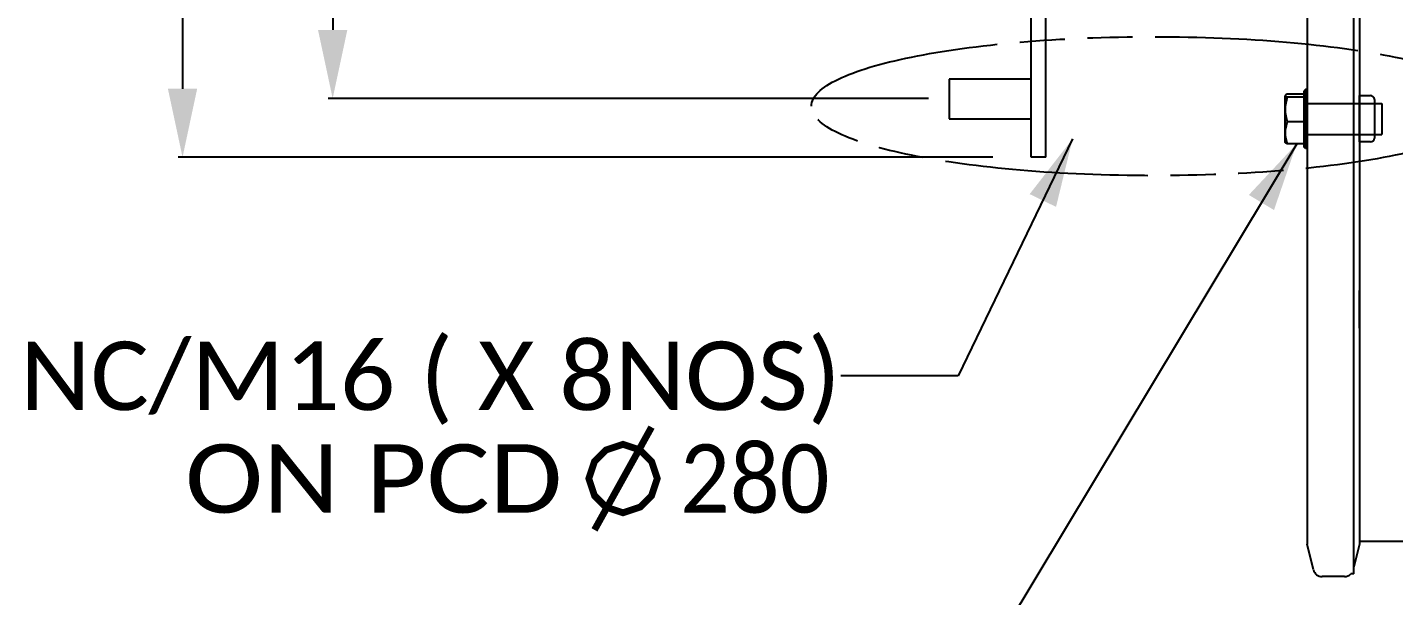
# Model space of a CAD drawing. Header units: millimetres. Extents: x 374 to 5899, y -2909 to 2000.
# Drawn here: x 1406.6 to 1872.4, y 1252.2 to 1445.8 of the extents above; entities that cross this region are included whole.
import ezdxf
from ezdxf.enums import TextEntityAlignment as Align

# ---------------------------------------------------------------- set-up
doc = ezdxf.new("R2010")
doc.units = ezdxf.units.MM
doc.header["$LTSCALE"] = 154
doc.header["$PDMODE"] = 3
doc.header["$PDSIZE"] = 8
doc.linetypes.add('PHANTOM', pattern=[0.8, 0.45, -0.05, 0.1, -0.05, 0.1, -0.05])
doc.layers.get('0').update_dxf_attribs({"linetype": 'CONTINUOUS'})
doc.layers.get('Defpoints').update_dxf_attribs({"linetype": 'CONTINUOUS'})
for name, color, linetype in [('00_BUW_DATUM', 7, 'CONTINUOUS'), ('02___PRT_ALL_AXES', 7, 'CONTINUOUS'), ('DEFAULT_3', 7, 'PHANTOM')]:
    doc.layers.add(name, color=color, linetype=linetype)
doc.styles.get("Standard").update_dxf_attribs({"font": 'calibri.ttf'})
doc.dimstyles.new('DIMSTYLE_1', dxfattribs={"dimtxt": 23.333333, "dimasz": 23.333333, "dimexe": 1.5, "dimexo": 1, "dimgap": 0.875, "dimtad": 1, "dimdsep": 46, "dimtxsty": 'Standard', "dimblk": '_FILLED', "dimblk1": '_FILLED', "dimblk2": '_FILLED', "dimcen": 0.09, "dimazin": 2, "dimtp": 0.01, "dimtm": 0.01, "dimtfac": 1, "dimtofl": 0, "dimtmove": 0, "dimatfit": 3, "dimldrblk": '_FILLED', "dimfxl": 1, "dimtolj": 1, "dimarcsym": 0})
doc.dimstyles.get("Standard").update_dxf_attribs({"dimtxt": 23.333333, "dimasz": 23.333333, "dimexe": 1.5, "dimexo": 1, "dimtad": 1, "dimdsep": 46, "dimtxsty": 'Standard', "dimblk": '_FILLED', "dimblk1": '_FILLED', "dimblk2": '_FILLED', "dimcen": 0.09, "dimazin": 2, "dimtol": 1, "dimtp": 0.01, "dimtm": 0.01, "dimtfac": 1, "dimtofl": 0, "dimtmove": 0, "dimatfit": 3, "dimldrblk": '_FILLED', "dimfxl": 1, "dimtolj": 1, "dimarcsym": 0})

# ---------------------------------------------------------------- blocks, each defined once
blk = doc.blocks.new('_FILLED')
at = {"color": 0, "linetype": 'ByBlock'}
blk.add_solid([(0, 0), (-1, 0.214), (-1, -0.214)], dxfattribs=at)
blk = doc.blocks.new('*D1')
at = {"color": 0, "linetype": 'Continuous', "lineweight": -2}
for p, q in [((1735.47, 1721.59), (1458.02, 1721.59)), ((1459.52, 1698.26), (1459.52, 1424.92)), ((1735.8, 1401.59), (1458.02, 1401.59))]:
    blk.add_line(p, q, dxfattribs=at)
at = {"layer": 'Defpoints', "color": 0}
for p in [(1736.47, 1721.59), (1459.52, 1401.59), (1736.8, 1401.59)]:
    blk.add_point(p, dxfattribs=at)
at = {"color": 0, "linetype": 'ByBlock', "lineweight": -2, "xscale": 23.3333333333, "yscale": 23.3333333333, "zscale": 23.3333333333}
for p, rotation in [((1459.52, 1721.59), 90), ((1459.52, 1401.59), 270)]:
    blk.add_blockref('_FILLED', p, dxfattribs=dict(at, rotation=rotation))
at = {"color": 0, "insert": (1427.54, 1577.15), "char_height": 23.333, "attachment_point": 2, "rotation": 90, "line_spacing_factor": 0.9}
blk.add_mtext('\\A1;%%c320', dxfattribs=at)
blk = doc.blocks.new('*D34')
at = {"color": 0, "linetype": 'Continuous', "lineweight": -2}
for p, q in [((1713.8, 1701.59), (1509.2, 1701.59)), ((1510.7, 1678.26), (1510.7, 1444.92)), ((1713.8, 1421.59), (1509.2, 1421.59))]:
    blk.add_line(p, q, dxfattribs=at)
at = {"layer": 'Defpoints', "color": 0}
for p in [(1714.8, 1701.59), (1510.7, 1421.59), (1714.8, 1421.59)]:
    blk.add_point(p, dxfattribs=at)
at = {"color": 0, "linetype": 'ByBlock', "lineweight": -2, "xscale": 23.3333333333, "yscale": 23.3333333333, "zscale": 23.3333333333}
for p, rotation in [((1510.7, 1701.59), 90), ((1510.7, 1421.59), 270)]:
    blk.add_blockref('_FILLED', p, dxfattribs=dict(at, rotation=rotation))
at = {"color": 0, "insert": (1478.71, 1582.28), "char_height": 23.333, "attachment_point": 2, "rotation": 90, "line_spacing_factor": 0.9}
blk.add_mtext('\\A1;%%c280', dxfattribs=at)

msp = doc.modelspace()

# ---------------------------------------------------------------- linework, layer by layer
at = {"linetype": 'Continuous'}
for p, q in [((1748.799, 1406.73), (1748.799, 1656.585)), ((1842.845, 1600.288), (1842.845, 1269.723)), ((1860.753, 1600.288), (1860.753, 1269.723)), ((1720.885, 1428.13), (1720.885, 1414.627)), ((1748.799, 1428.13), (1720.885, 1428.13)), ((1842.299, 1424.59), (1841.799, 1424.09)), ((1841.799, 1424.09), (1841.799, 1405.09)), ((1842.299, 1424.59), (1842.299, 1404.59)), ((1860.753, 1406.778), (1860.753, 1422.59)), ((1860.753, 1422.59), (1864.466, 1422.59)), ((1865.799, 1421.257), (1865.799, 1408.112)), ((1842.799, 1419.84), (1868.299, 1419.864)), ((1868.299, 1419.864), (1868.299, 1409.34)), ((1720.885, 1414.627), (1748.799, 1414.627)), ((1842.799, 1409.34), (1868.299, 1409.34)), ((1864.466, 1406.778), (1860.753, 1406.778)), ((1842.299, 1404.59), (1841.799, 1405.09)), ((1860.753, 1343.3), (1860.753, 1356.158))]:
    msp.add_line(p, q, dxfattribs=at)
msp.add_line((1860.753, 1554.785), (1860.753, 1407.285))
at = {"linetype": 'Continuous', "const_width": 2.333}
for points in [[(1599.954, 1274.591), (1619.398, 1309.591)], [(1598.009, 1292.091), (1599.954, 1297.924), (1603.843, 1301.813), (1609.676, 1303.757), (1615.509, 1301.813), (1619.398, 1297.924), (1621.343, 1292.091), (1619.398, 1286.257), (1615.509, 1282.368), (1609.676, 1280.424), (1603.843, 1282.368), (1599.954, 1286.257), (1598.009, 1292.091)]]:
    msp.add_lwpolyline(points, dxfattribs=at)
at = {"linetype": 'Continuous'}
for centre, start, end in [((1864.466, 1421.257), 0, 90), ((1864.466, 1408.112), 270, 0)]:
    msp.add_arc(centre, 1.333, start, end, dxfattribs=at)
at = {"layer": '00_BUW_DATUM', "linetype": 'Continuous'}
for p, q in [((1835.426, 1422.637), (1835.399, 1422.544)), ((1835.399, 1406.59), (1835.399, 1422.59)), ((1841.799, 1423.041), (1836.114, 1423.041)), ((1841.799, 1422.047), (1836.114, 1422.047)), ((1842.845, 1424.59), (1842.299, 1424.59)), ((1841.799, 1413.596), (1836.114, 1413.596)), ((1835.399, 1406.59), (1835.426, 1406.544)), ((1841.799, 1406.14), (1836.114, 1406.14)), ((1842.845, 1404.59), (1842.299, 1404.59))]:
    msp.add_line(p, q, dxfattribs=at)
for points, knots in [([(1835.399, 1422.544), (1835.399, 1422.438), (1835.578, 1422.288), (1835.832, 1422.158), (1836.014, 1422.084), (1836.114, 1422.047)], [0, 0, 0, 0, 0.3540021, 0.6425833, 1, 1, 1, 1]), ([(1836.114, 1422.047), (1835.898, 1421.362), (1835.536, 1419.971), (1835.399, 1418.536), (1835.399, 1417.821)], [0, 0, 0, 0, 0.5011339, 1, 1, 1, 1]), ([(1836.114, 1423.041), (1835.961, 1422.984), (1835.752, 1422.899), (1835.525, 1422.754), (1835.449, 1422.677), (1835.426, 1422.637)], [0, 0, 0, 0, 0.6065752, 0.8305968, 1, 1, 1, 1]), ([(1835.399, 1417.821), (1835.399, 1417.107), (1835.536, 1415.672), (1835.898, 1414.281), (1836.114, 1413.596)], [0, 0, 0, 0, 0.4988575, 1, 1, 1, 1]), ([(1836.114, 1413.596), (1835.899, 1412.995), (1835.538, 1411.772), (1835.399, 1410.499), (1835.399, 1409.868)], [0, 0, 0, 0, 0.5029179, 1, 1, 1, 1]), ([(1835.399, 1409.868), (1835.399, 1409.237), (1835.538, 1407.964), (1835.899, 1406.741), (1836.114, 1406.14)], [0, 0, 0, 0, 0.4970736, 1, 1, 1, 1]), ([(1836.114, 1406.14), (1835.961, 1406.197), (1835.752, 1406.282), (1835.525, 1406.427), (1835.449, 1406.504), (1835.426, 1406.544)], [0, 0, 0, 0, 0.6065752, 0.8305968, 1, 1, 1, 1])]:
    msp.add_open_spline(points, degree=3, knots=knots, dxfattribs=at)
at = {"layer": '02___PRT_ALL_AXES', "linetype": 'Continuous'}
for p, q in [((1748.799, 1401.59), (1748.799, 1721.59)), ((1753.799, 1401.59), (1753.799, 1721.59)), ((1858.799, 1259.59), (1858.799, 1601.82)), ((1753.799, 1401.59), (1748.799, 1401.59)), ((1845.059, 1260.956), (1842.845, 1269.723)), ((1860.753, 1269.723), (1858.799, 1261.984)), ((2110.799, 1270.59), (1860.753, 1270.59)), ((1855.631, 1258.69), (1847.967, 1258.69)), ((1858.799, 1259.59), (1857.764, 1259.59))]:
    msp.add_line(p, q, dxfattribs=at)
for centre, start, end in [((1847.967, 1261.69), 194.17234, 270), ((1855.631, 1261.69), 270, 315.44302)]:
    msp.add_arc(centre, 3, start, end, dxfattribs=at)
at = {"layer": 'DEFAULT_3', "linetype": 'PHANTOM'}
msp.add_ellipse((1790.459, 1418.961), major_axis=(-116.54, 0), ratio=0.2032086, dxfattribs=at)

# ---------------------------------------------------------------- texts
at = {"linetype": 'Continuous'}
for s, height, width, p, p2 in [('5/8"-11 UNC/M16 ( X 8NOS)', 23.33333, 1.013348, (1255.59, 1315.424), (1683.943, 1315.424)), ('280', 23.3333, 0.911286, (1629.12, 1280.424), (1680.054, 1280.424)), ('ON PCD ', 23.3333, 1.093311, (1460.37, 1280.424), (1598.009, 1280.424))]:
    msp.add_text(s, height=height, dxfattribs=dict(at, width=width)).set_placement(p, p2, align=Align.FIT)

# ---------------------------------------------------------------- dimensions: what is measured, and where the dimension line sits
for base, p1, p2, picture, middle in [((1459.523, 1401.59), (1736.472, 1721.59), (1736.803, 1401.59), '*D1', (1459.523, 1577.146)), ((1510.696, 1421.59), (1714.799, 1701.59), (1714.799, 1421.59), '*D34', (1510.696, 1582.275))]:
    dim = msp.add_linear_dim(base=base, p1=p1, p2=p2, angle=270, text='%%c<>', dimstyle='DIMSTYLE_1', dxfattribs=at)
    dim.commit()
    dim.dimension.update_dxf_attribs({"geometry": picture, "text_midpoint": middle, "dimtype": 160})

# ---------------------------------------------------------------- leaders
for points in [[(1762.947, 1407.839), (1723.943, 1327.091), (1683.943, 1327.091)], [(1839.336, 1406.14), (1721.357, 1210.065), (1681.357, 1210.065)]]:
    msp.add_leader(points, dimstyle='Standard', override={"dimtad": 0}, dxfattribs=at)

doc.saveas('drawing.dxf')
